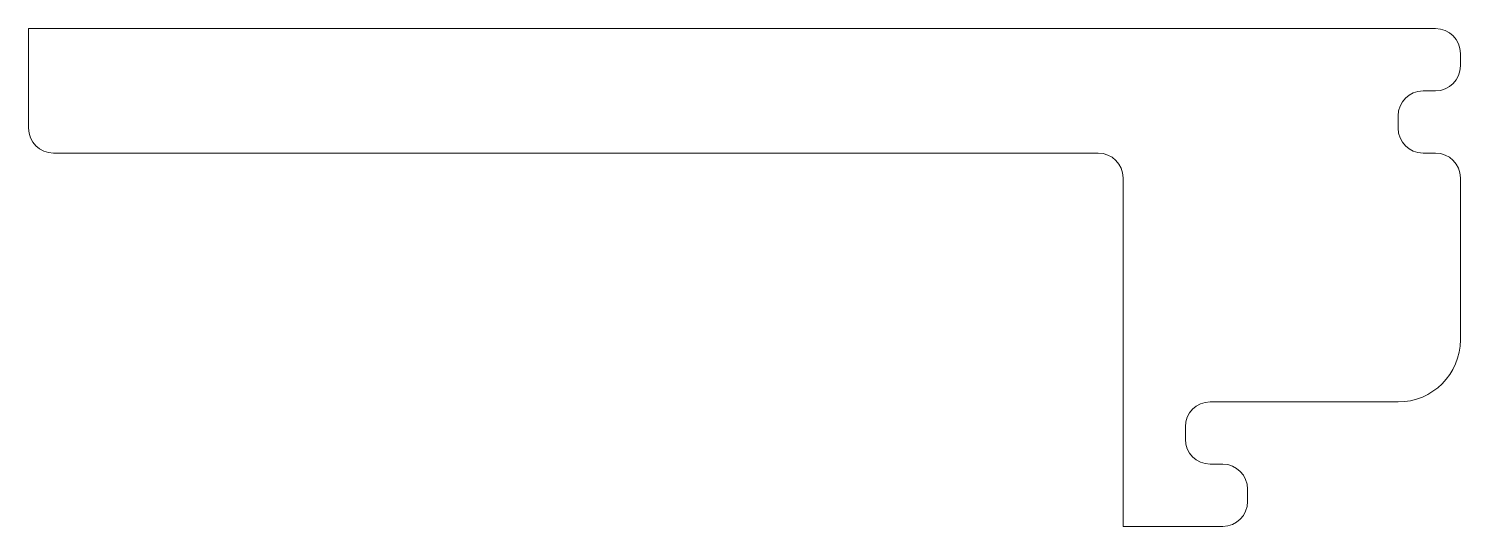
# Model space of a CAD drawing. Header units: millimetres. Extents: x 30 to 145, y -10 to 30.
import ezdxf

# ---------------------------------------------------------------- set-up
doc = ezdxf.new("R2010")
doc.units = ezdxf.units.MM

msp = doc.modelspace()

# ---------------------------------------------------------------- linework, layer by layer
at = {"color": 7, "linetype": 'Continuous', "lineweight": 15}
for p, q in [((30, 22), (30, 30)), ((143, 30), (30, 30)), ((145, 27), (145, 28)), ((142, 25), (143, 25)), ((140, 22), (140, 23)), ((115.91, 20), (32, 20)), ((143, 20), (142, 20)), ((117.91, 18), (117.91, -10)), ((145, 5), (145, 18)), ((124.91, 0), (140, 0)), ((122.91, -3), (122.91, -2)), ((125.91, -5), (124.91, -5)), ((127.91, -8), (127.91, -7)), ((117.91, -10), (125.91, -10))]:
    msp.add_line(p, q, dxfattribs=at)
for centre, radius, start, end in [((143, 28), 2, 0, 90), ((143, 27), 2, 270, 0), ((142, 23), 2, 90, 180), ((32, 22), 2, 180, 270), ((142, 22), 2, 180, 270), ((115.91, 18), 2, 0, 90), ((143, 18), 2, 0, 90), ((140, 5), 5, 270, 0), ((124.91, -2), 2, 90, 180), ((124.91, -3), 2, 180, 270), ((125.91, -7), 2, 0, 90), ((125.91, -8), 2, 270, 0)]:
    msp.add_arc(centre, radius, start, end, dxfattribs=at)

doc.saveas('drawing.dxf')
